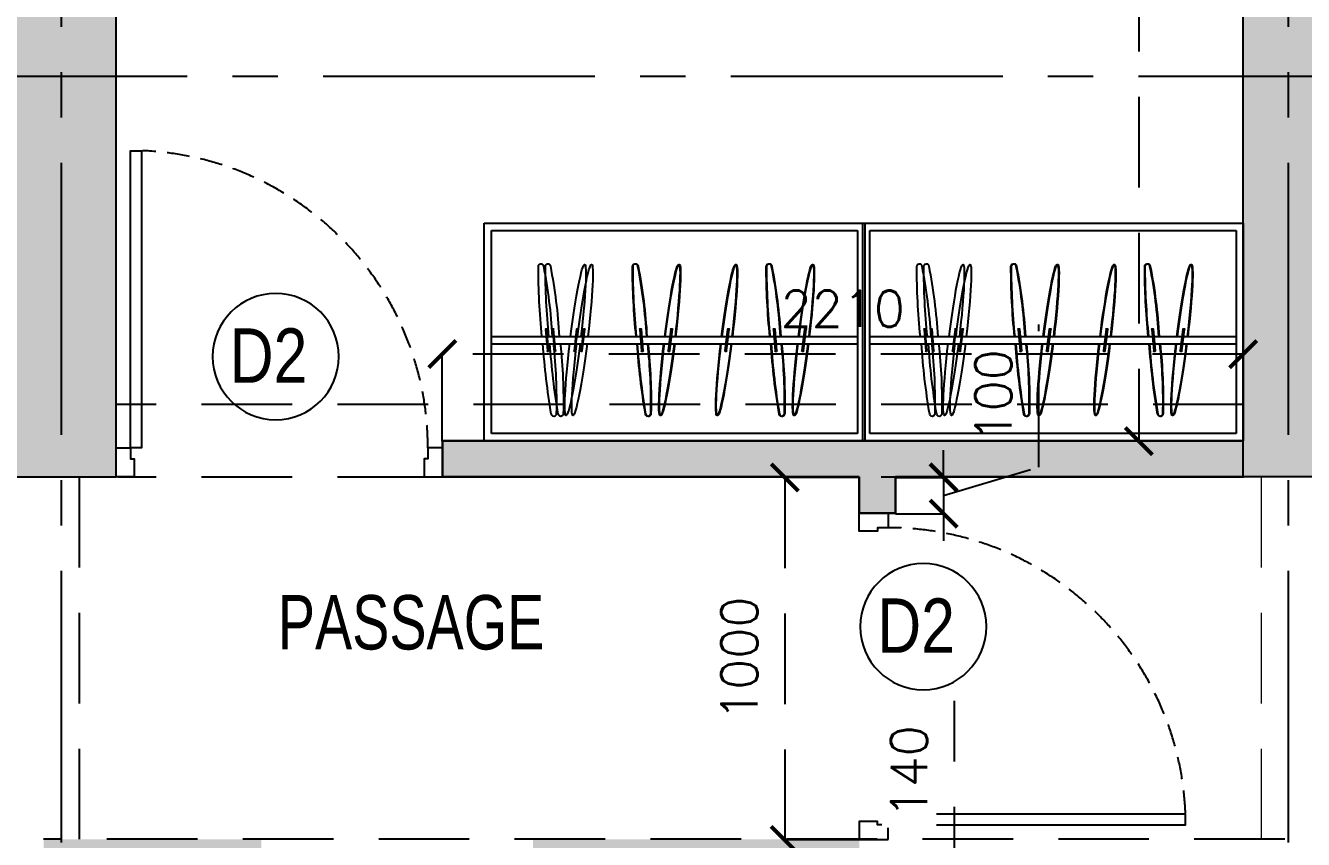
# Model space of a CAD drawing. Header units: millimetres. Extents: x 1167879 to 1231451, y -5731814 to -5645217.
# Drawn here: x 1209803 to 1213328, y -5706300 to -5704055 of the extents above; entities that cross this region are included whole.
import ezdxf
from ezdxf.enums import TextEntityAlignment as Align

# ---------------------------------------------------------------- set-up
doc = ezdxf.new("R2010")
doc.units = ezdxf.units.MM
doc.header["$LTSCALE"] = 1000
doc.header["$MEASUREMENT"] = 0
for name, pattern in [('2BHK-A - BACK$0$AUDIT_D_120904163729-0', [0]), ('2BHK-A - BACK$0$HIDDEN', [0.375, 0.25, -0.125]), ('AUDIT_D_120904163729-0', [0]), ('T8(T9 IS SIMILAR) - DIMENSION & TEXTING$0$HIDDEN', [0.375, 0.25, -0.125]), ('T8(T9 IS SIMILAR)$0$$0$HIDDEN', [0.375, 0.25, -0.125]), ('T8(T9 IS SIMILAR)$0$HIDDEN', [0.375, 0.25, -0.125]), ('T8_REFUGE COLUMNS$0$CENTER2', [1.125, 0.75, -0.125, 0.125, -0.125])]:
    doc.linetypes.add(name, pattern=pattern)
doc.layers.get('0').update_dxf_attribs({"linetype": 'AUDIT_D_120904163729-0'})
for name, color, linetype in [('2BHK-A - BACK$0$2BHK-A - FRONT$0$a-furniture', 8, 'Continuous'), ('2BHK-A - BACK$0$A-DOOR-FULL', 2, 'Continuous'), ('2BHK-A - BACK$0$A-HATCH -160', 251, '2BHK-A - BACK$0$AUDIT_D_120904163729-0'), ('T8(T9 IS SIMILAR) - DIMENSION & TEXTING$0$A-DIMENSIONS', 2, 'T8(T9 IS SIMILAR) - DIMENSION & TEXTING$0$HIDDEN'), ('T8(T9 IS SIMILAR) - DIMENSION & TEXTING$0$a-window-no', 125, 'Continuous'), ('T8(T9 IS SIMILAR)$0$$6$a-beam 2', 50, 'Continuous'), ('T8(T9 IS SIMILAR)$0$S-BEAM', 20, 'T8(T9 IS SIMILAR)$0$$0$HIDDEN'), ('T8_REFUGE COLUMNS$0$A-CENTERLINE', 193, 'T8_REFUGE COLUMNS$0$CENTER2'), ('T8_REFUGE COLUMNS$0$A-RCC COLS', 3, 'Continuous'), ('T8_TYPICAL COLUMNS$0$A-RCC COLS', 3, 'Continuous')]:
    doc.layers.add(name, color=color, linetype=linetype)
for name, color, linetype, lineweight in [('2BHK-A - BACK$0$A-WALL- 160', 6, 'Continuous', 30), ('T8(T9 IS SIMILAR) - DIMENSION & TEXTING$0$a-Text', 4, 'Continuous', 0), ('T8(T9 IS SIMILAR)$0$D&W', 8, 'Continuous', 25), ('T8(T9 IS SIMILAR)$0$SCPL BEAM', 191, 'T8(T9 IS SIMILAR)$0$$0$HIDDEN', 13)]:
    doc.layers.add(name, color=color, linetype=linetype, lineweight=lineweight)
doc.layers.add('T8_REFUGE COLUMNS$0$COL-HATCH', color=7, linetype='Continuous', lineweight=25, true_color=0xa3a3a3)
doc.styles.add('T8(T9 IS SIMILAR) - DIMENSION & TEXTING$0$ARIAL ARROW', font='swisscl.ttf')
doc.styles.add('T8(T9 IS SIMILAR) - DIMENSION & TEXTING$0$LODHA STANDERD', font='sanss___.ttf')
doc.styles.add('T8(T9 IS SIMILAR) - DIMENSION & TEXTING$0$Romans 1', font='romans.shx', dxfattribs={"height": 100})
doc.dimstyles.new('T8(T9 IS SIMILAR) - DIMENSION & TEXTING$0$ALPINE S', dxfattribs={"dimscale": 0, "dimtxt": 100, "dimasz": 75, "dimexe": 0, "dimexo": 0, "dimgap": 75, "dimtad": 1, "dimdec": 0, "dimzin": 0, "dimdsep": 46, "dimtxsty": 'T8(T9 IS SIMILAR) - DIMENSION & TEXTING$0$Romans 1', "dimblk": 'T8(T9 IS SIMILAR) - DIMENSION & TEXTING$0$_ArchTick', "dimcen": 0.09, "dimclrd": 256, "dimclre": 256, "dimclrt": 7, "dimadec": 0, "dimazin": 0, "dimtfac": 1, "dimtdec": 0, "dimtofl": 0, "dimtmove": 1, "dimatfit": 0, "dimldrblk": 'T8(T9 IS SIMILAR) - DIMENSION & TEXTING$0$_Open90', "dimfxl": 1, "dimtolj": 1, "dimtzin": 0, "dimarcsym": 0})

# ---------------------------------------------------------------- blocks, each defined once
blk = doc.blocks.new('T8(T9 IS SIMILAR) - DIMENSION & TEXTING$0$WINDOW TAG')
at = {"layer": 'T8(T9 IS SIMILAR) - DIMENSION & TEXTING$0$a-window-no'}
blk.add_circle((0, 0), 174.1, dxfattribs=at)
at = {"layer": 'T8(T9 IS SIMILAR) - DIMENSION & TEXTING$0$a-window-no', "style": 'T8(T9 IS SIMILAR) - DIMENSION & TEXTING$0$LODHA STANDERD'}
blk.add_attdef('WINDOW', text='', height=150, dxfattribs=at).set_placement((11.3, 2.8), align=Align.MIDDLE_CENTER)
blk = doc.blocks.new('T8(T9 IS SIMILAR) - DIMENSION & TEXTING$0$_ArchTick')
at = {"color": 0, "linetype": 'ByBlock', "const_width": 0.15}
blk.add_lwpolyline([(-0.5, -0.5), (0.5, 0.5)], dxfattribs=at)
blk = doc.blocks.new('*D418')
at = {"layer": 'T8(T9 IS SIMILAR) - DIMENSION & TEXTING$0$A-DIMENSIONS', "linetype": 'T8(T9 IS SIMILAR) - DIMENSION & TEXTING$0$HIDDEN', "lineweight": -2, "transparency": 16777216}
for p, q in [((1212102.3, -5705301.3), (1211897, -5705301.3)), ((1212102.3, -5706301.3), (1211897, -5706301.3))]:
    blk.add_line(p, q, dxfattribs=at)
at = {"layer": 'T8(T9 IS SIMILAR) - DIMENSION & TEXTING$0$A-DIMENSIONS', "lineweight": -2, "transparency": 16777216}
blk.add_line((1211897, -5705301.3), (1211897, -5706301.3), dxfattribs=at)
at = {"layer": 'T8(T9 IS SIMILAR) - DIMENSION & TEXTING$0$A-DIMENSIONS', "linetype": 'ByBlock', "lineweight": -2, "transparency": 16777216, "xscale": 75, "yscale": 75, "zscale": 75}
for p, rotation in [((1211897, -5705301.3), 90), ((1211897, -5706301.3), 270)]:
    blk.add_blockref('T8(T9 IS SIMILAR) - DIMENSION & TEXTING$0$_ArchTick', p, dxfattribs=dict(at, rotation=rotation))
at = {"layer": 'T8(T9 IS SIMILAR) - DIMENSION & TEXTING$0$A-DIMENSIONS', "color": 7, "linetype": 'ByBlock', "transparency": 16777216, "insert": (1211772, -5705801.3), "char_height": 100, "attachment_point": 5, "rotation": 90, "style": 'T8(T9 IS SIMILAR) - DIMENSION & TEXTING$0$Romans 1'}
blk.add_mtext('\\A1;1000', dxfattribs=at)
blk = doc.blocks.new('T8(T9 IS SIMILAR) - DIMENSION & TEXTING$0$_Open90')
at = {"color": 0, "linetype": 'ByBlock', "lineweight": -2}
for p, q in [((-0.5, 0.5), (0, 0)), ((0, 0), (-1, 0)), ((0, 0), (-0.5, -0.5))]:
    blk.add_line(p, q, dxfattribs=at)
blk = doc.blocks.new('*D419')
at = {"layer": 'T8(T9 IS SIMILAR) - DIMENSION & TEXTING$0$A-DIMENSIONS', "lineweight": -2, "transparency": 16777216}
for p, q in [((1212597.7, -5705272.6), (1212597.7, -5704879.7)), ((1212335.2, -5705301.3), (1212335.2, -5705226.3)), ((1212335.2, -5705351.3), (1212597.7, -5705272.6)), ((1212335.2, -5705301.3), (1212335.2, -5705401.3)), ((1212335.2, -5705401.3), (1212335.2, -5705476.3))]:
    blk.add_line(p, q, dxfattribs=at)
at = {"layer": 'T8(T9 IS SIMILAR) - DIMENSION & TEXTING$0$A-DIMENSIONS', "linetype": 'T8(T9 IS SIMILAR) - DIMENSION & TEXTING$0$HIDDEN', "lineweight": -2, "transparency": 16777216}
for p, q in [((1212202.3, -5705301.3), (1212335.2, -5705301.3)), ((1212202.3, -5705401.3), (1212335.2, -5705401.3))]:
    blk.add_line(p, q, dxfattribs=at)
at = {"layer": 'T8(T9 IS SIMILAR) - DIMENSION & TEXTING$0$A-DIMENSIONS', "linetype": 'ByBlock', "lineweight": -2, "transparency": 16777216, "xscale": 75, "yscale": 75, "zscale": 75}
for p, rotation in [((1212335.2, -5705301.3), 270), ((1212335.2, -5705401.3), 90)]:
    blk.add_blockref('T8(T9 IS SIMILAR) - DIMENSION & TEXTING$0$_ArchTick', p, dxfattribs=dict(at, rotation=rotation))
at = {"layer": 'T8(T9 IS SIMILAR) - DIMENSION & TEXTING$0$A-DIMENSIONS', "color": 7, "linetype": 'ByBlock', "transparency": 16777216, "insert": (1212472.7, -5705076.1), "char_height": 100, "attachment_point": 5, "rotation": 90, "style": 'T8(T9 IS SIMILAR) - DIMENSION & TEXTING$0$Romans 1'}
blk.add_mtext('\\A1;100', dxfattribs=at)
blk = doc.blocks.new('*D420')
at = {"layer": 'T8(T9 IS SIMILAR) - DIMENSION & TEXTING$0$A-DIMENSIONS', "linetype": 'T8(T9 IS SIMILAR) - DIMENSION & TEXTING$0$HIDDEN', "lineweight": -2, "transparency": 16777216}
for p, q in [((1210952.2, -5705201.3), (1210952.2, -5704961)), ((1213161.8, -5705201.3), (1213161.8, -5704961))]:
    blk.add_line(p, q, dxfattribs=at)
at = {"layer": 'T8(T9 IS SIMILAR) - DIMENSION & TEXTING$0$A-DIMENSIONS', "lineweight": -2, "transparency": 16777216}
blk.add_line((1213161.8, -5704961), (1210952.2, -5704961), dxfattribs=at)
at = {"layer": 'T8(T9 IS SIMILAR) - DIMENSION & TEXTING$0$A-DIMENSIONS', "linetype": 'ByBlock', "lineweight": -2, "transparency": 16777216, "xscale": 75, "yscale": 75, "zscale": 75, "rotation": 180}
blk.add_blockref('T8(T9 IS SIMILAR) - DIMENSION & TEXTING$0$_ArchTick', (1210952.2, -5704961), dxfattribs=at)
at = {"layer": 'T8(T9 IS SIMILAR) - DIMENSION & TEXTING$0$A-DIMENSIONS', "linetype": 'ByBlock', "lineweight": -2, "transparency": 16777216, "xscale": 75, "yscale": 75, "zscale": 75}
blk.add_blockref('T8(T9 IS SIMILAR) - DIMENSION & TEXTING$0$_ArchTick', (1213161.8, -5704961), dxfattribs=at)
at = {"layer": 'T8(T9 IS SIMILAR) - DIMENSION & TEXTING$0$A-DIMENSIONS', "color": 7, "linetype": 'ByBlock', "transparency": 16777216, "insert": (1212057, -5704836), "char_height": 100, "attachment_point": 5, "style": 'T8(T9 IS SIMILAR) - DIMENSION & TEXTING$0$Romans 1'}
blk.add_mtext('\\A1;2210', dxfattribs=at)
blk = doc.blocks.new('*D423')
at = {"layer": 'T8(T9 IS SIMILAR) - DIMENSION & TEXTING$0$A-DIMENSIONS', "linetype": 'T8(T9 IS SIMILAR) - DIMENSION & TEXTING$0$HIDDEN', "lineweight": -2, "transparency": 16777216}
for p, q in [((1213016.9, -5701251.3), (1212874.1, -5701251.3)), ((1213016.9, -5705201.3), (1212874.1, -5705201.3))]:
    blk.add_line(p, q, dxfattribs=at)
at = {"layer": 'T8(T9 IS SIMILAR) - DIMENSION & TEXTING$0$A-DIMENSIONS', "lineweight": -2, "transparency": 16777216}
blk.add_line((1212874.1, -5701251.3), (1212874.1, -5705201.3), dxfattribs=at)
at = {"layer": 'T8(T9 IS SIMILAR) - DIMENSION & TEXTING$0$A-DIMENSIONS', "linetype": 'ByBlock', "lineweight": -2, "transparency": 16777216, "xscale": 75, "yscale": 75, "zscale": 75}
for p, rotation in [((1212874.1, -5701251.3), 90), ((1212874.1, -5705201.3), 270)]:
    blk.add_blockref('T8(T9 IS SIMILAR) - DIMENSION & TEXTING$0$_ArchTick', p, dxfattribs=dict(at, rotation=rotation))
at = {"layer": 'T8(T9 IS SIMILAR) - DIMENSION & TEXTING$0$A-DIMENSIONS', "color": 7, "linetype": 'ByBlock', "transparency": 16777216, "insert": (1212749.1, -5703226.3), "char_height": 100, "attachment_point": 5, "rotation": 90, "style": 'T8(T9 IS SIMILAR) - DIMENSION & TEXTING$0$Romans 1'}
blk.add_mtext('\\A1;3950', dxfattribs=at)
blk = doc.blocks.new('*D256')
at = {"layer": 'T8(T9 IS SIMILAR) - DIMENSION & TEXTING$0$A-DIMENSIONS', "lineweight": -2, "transparency": 16777216}
for p, q in [((1212365.1, -5706459.9), (1212365.1, -5705917)), ((1212365.1, -5706599.9), (1212365.1, -5706674.9))]:
    blk.add_line(p, q, dxfattribs=at)
at = {"layer": 'T8(T9 IS SIMILAR) - DIMENSION & TEXTING$0$A-DIMENSIONS', "linetype": 'T8(T9 IS SIMILAR) - DIMENSION & TEXTING$0$HIDDEN', "lineweight": -2, "transparency": 16777216}
for p, q in [((1212262.5, -5706459.9), (1212365.1, -5706459.9)), ((1212262.5, -5706599.9), (1212365.1, -5706599.9))]:
    blk.add_line(p, q, dxfattribs=at)
at = {"layer": 'T8(T9 IS SIMILAR) - DIMENSION & TEXTING$0$A-DIMENSIONS', "linetype": 'ByBlock', "lineweight": -2, "transparency": 16777216, "xscale": 75, "yscale": 75, "zscale": 75}
for p, rotation in [((1212365.1, -5706459.9), 270), ((1212365.1, -5706599.9), 90)]:
    blk.add_blockref('T8(T9 IS SIMILAR) - DIMENSION & TEXTING$0$_ArchTick', p, dxfattribs=dict(at, rotation=rotation))
at = {"layer": 'T8(T9 IS SIMILAR) - DIMENSION & TEXTING$0$A-DIMENSIONS', "color": 7, "linetype": 'ByBlock', "transparency": 16777216, "insert": (1212240.1, -5706113.4), "char_height": 100, "attachment_point": 5, "rotation": 90, "style": 'T8(T9 IS SIMILAR) - DIMENSION & TEXTING$0$Romans 1', "bg_fill": 3, "box_fill_scale": 1.25, "bg_fill_color": 256, "bg_fill_true_color": 13158600, "bg_fill_transparency": 0}
blk.add_mtext('\\A1;140', dxfattribs=at)
blk = doc.blocks.new('T8_REFUGE COLUMNS')
at = {"layer": 'T8_REFUGE COLUMNS$0$COL-HATCH', "linetype": 'ByBlock'}
h = blk.add_hatch(color=256, dxfattribs=at)
h.dxf.hatch_style = 1
h.paths.add_polyline_path([(1210052.1, -5701089.9), (1209752.1, -5701089.9), (1209752.1, -5705299.9), (1210052.1, -5705299.9)])
h = blk.add_hatch(color=256, dxfattribs=at)
h.dxf.hatch_style = 1
h.paths.add_polyline_path([(1213162.1, -5701089.9), (1213412.1, -5701089.9), (1213412.1, -5705299.9), (1213162.1, -5705299.9)])
at = {"layer": 'T8_REFUGE COLUMNS$0$A-CENTERLINE'}
for p, q in [((1209902.1, -5728808.5), (1209902.1, -5698573.6)), ((1213287.1, -5728808.5), (1213287.1, -5698573.6)), ((1218123.2, -5704194.9), (1182156.9, -5704194.9))]:
    blk.add_line(p, q, dxfattribs=at)
at = {"layer": 'T8_REFUGE COLUMNS$0$A-RCC COLS', "linetype": 'ByBlock'}
for points in [[(1210052.1, -5701089.9), (1209752.1, -5701089.9), (1209752.1, -5705299.9), (1210052.1, -5705299.9)], [(1213162.1, -5701089.9), (1213412.1, -5701089.9), (1213412.1, -5705299.9), (1213162.1, -5705299.9)]]:
    blk.add_lwpolyline(points, close=True, dxfattribs=at)
blk = doc.blocks.new('T8_TYPICAL COLUMNS')
at = {"layer": 'T8_TYPICAL COLUMNS$0$A-RCC COLS', "linetype": 'ByBlock'}
blk.add_blockref('T8_REFUGE COLUMNS', (0, 0), dxfattribs=at)
blk = doc.blocks.new('*U674')
for points in [[(0, 0), (0, 820), (-30, 820), (-30, 0)], [(-860, 0), (-820, 0), (-820, -30), (-810, -30), (-810, -80), (-860, -80)], [(40, 0), (0, 0), (0, -30), (-10, -30), (-10, -80), (40, -80)]]:
    blk.add_lwpolyline(points, close=True)
at = {"color": 0, "linetype": 'ByBlock', "ltscale": 0.25}
blk.add_arc((1.2, -0.5), 821.2, 92.373, 179.9653, dxfattribs=at)
blk = doc.blocks.new('*U672')
for points in [[(0, 0), (0, 820), (30, 820), (30, 0)], [(-40, 0), (0, 0), (0, -30), (10, -30), (10, -80), (-40, -80)], [(860, 0), (820, 0), (820, -30), (810, -30), (810, -80), (860, -80)]]:
    blk.add_lwpolyline(points, close=True)
at = {"color": 0, "linetype": 'ByBlock', "ltscale": 0.25}
blk.add_arc((-1.2, -0.5), 821.2, 0.0347, 87.627, dxfattribs=at)
blk = doc.blocks.new('2BHK-A - BACK$0$2BHK-A - FRONT$0$A$C6E931037')
at = {"color": 0, "linetype": 'ByBlock'}
for p, q in [((1050, 600), (0, 600)), ((0, 600), (0, 0)), ((1050, 0), (1050, 600)), ((1030, 580), (20, 580)), ((20, 580), (20, 20)), ((1030, 20), (1030, 580)), ((1029, 287.5), (19, 287.5)), ((169.2, 247.5), (161.9, 307.1)), ((170.8, 247.5), (163.5, 307.1)), ((164.9, 307.5), (172.2, 247.9)), ((166.5, 307.5), (173.8, 247.9)), ((242.4, 247.6), (247.7, 307.4)), ((244, 247.6), (249.2, 307.4)), ((250.7, 307.1), (245.4, 247.4)), ((252.2, 307.1), (247, 247.4)), ((381.4, 247.5), (374, 307.1)), ((374, 307.1), (374, 307.1)), ((382.9, 247.5), (375.6, 307.1)), ((375.6, 307.1), (375.6, 307.1)), ((377, 307.5), (377, 307.5)), ((377, 307.5), (384.3, 247.9)), ((378.6, 307.5), (378.6, 307.5)), ((378.6, 307.5), (385.9, 247.9)), ((538.2, 247.5), (530.9, 307.1)), ((539.8, 247.5), (532.4, 307.1)), ((533.9, 307.5), (541.2, 247.9)), ((535.4, 307.5), (542.7, 247.9)), ((611.4, 247.6), (616.6, 307.4)), ((612.9, 247.6), (618.2, 307.4)), ((619.6, 307.1), (614.4, 247.4)), ((621.2, 307.1), (615.9, 247.4)), ((780.2, 247.5), (772.9, 307.1)), ((775.8, 307.5), (783.1, 247.9)), ((799.4, 247.5), (792.1, 307.1)), ((795.1, 307.5), (802.4, 247.9)), ((853.4, 247.6), (858.6, 307.4)), ((861.6, 307.1), (856.3, 247.4)), ((872.6, 247.6), (877.8, 307.4)), ((880.8, 307.1), (875.6, 247.4)), ((1030, 267.5), (20, 267.5)), ((381.4, 247.5), (381.4, 247.5)), ((382.9, 247.5), (382.9, 247.5)), ((384.3, 247.9), (384.3, 247.9)), ((385.9, 247.9), (385.9, 247.9)), ((0, 0), (1050, 0)), ((20, 20), (1030, 20))]:
    blk.add_line(p, q, dxfattribs=at)
for centre, radius, start, end in [((1679.1, 203.5), 1449.3, 168.9432, 176.6792), ((1680.7, 203.5), 1449.3, 168.9432, 176.6792), ((263.6, 481.1), 6.91, 353.3258, 176.6742), ((265.2, 481.1), 6.91, 353.3258, 176.6742), ((-1659.6, 483.1), 1930.1, 354.1834, 359.9166), ((-1658.1, 483.1), 1930.1, 354.1834, 359.9166), ((2048.1, 203.5), 1449.3, 168.9432, 176.6792), ((2049.6, 203.5), 1449.3, 168.9432, 176.6792), ((632.6, 481.1), 6.91, 353.3258, 176.6742), ((634.1, 481.1), 6.91, 353.3258, 176.6742), ((-1290.6, 483.1), 1930.1, 354.1834, 359.9166), ((-1289.1, 483.1), 1930.1, 354.1834, 359.9166), ((2290, 203.5), 1449.3, 168.9432, 176.6792), ((2309.3, 203.5), 1449.3, 168.9432, 176.6792), ((874.5, 481.1), 6.91, 353.3258, 176.6742), ((-1048.7, 483.1), 1930.1, 354.1834, 359.9166), ((893.8, 481.1), 6.91, 353.3258, 176.6742), ((-1029.4, 483.1), 1930.1, 354.1834, 359.9166), ((163.4, 307.3), 1.5, 7, 187), ((165, 307.3), 1.5, 7, 187), ((249.2, 307.3), 1.5, 355, 175), ((250.7, 307.3), 1.5, 355, 175), ((375.5, 307.3), 1.5, 7, 187), ((377.1, 307.3), 1.5, 7, 187), ((532.4, 307.3), 1.5, 7, 187), ((533.9, 307.3), 1.5, 7, 187), ((618.1, 307.3), 1.5, 355, 175), ((619.7, 307.3), 1.5, 355, 175), ((774.3, 307.3), 1.5, 7, 187), ((793.6, 307.3), 1.5, 7, 187), ((860.1, 307.3), 1.5, 355, 175), ((879.3, 307.3), 1.5, 355, 175), ((170.7, 247.7), 1.5, 187, 7), ((172.3, 247.7), 1.5, 187, 7), ((1671.5, 107.8), 1450.8, 173.6789, 181.3108), ((1673.1, 107.8), 1450.8, 173.6789, 181.3108), ((-1666, 397), 1928.2, 350.3383, 356.1495), ((-1664.5, 397), 1928.2, 350.3383, 356.1495), ((243.9, 247.5), 1.5, 175, 355), ((245.5, 247.5), 1.5, 175, 355), ((382.8, 247.7), 1.5, 187, 7), ((384.4, 247.7), 1.5, 187, 7), ((539.7, 247.7), 1.5, 187, 7), ((541.2, 247.7), 1.5, 187, 7), ((2040.5, 107.8), 1450.8, 173.6789, 181.3108), ((2042, 107.8), 1450.8, 173.6789, 181.3108), ((-1297, 397), 1928.2, 350.3383, 356.1495), ((-1295.5, 397), 1928.2, 350.3383, 356.1495), ((612.9, 247.5), 1.5, 175, 355), ((614.4, 247.5), 1.5, 175, 355), ((781.7, 247.7), 1.5, 187, 7), ((800.9, 247.7), 1.5, 187, 7), ((2282.4, 107.8), 1450.8, 173.6789, 181.3108), ((-1055.1, 397), 1928.2, 350.3383, 356.1495), ((2301.7, 107.8), 1450.8, 173.6789, 181.3108), ((854.8, 247.5), 1.5, 175, 355), ((-1035.8, 397), 1928.2, 350.3383, 356.1495), ((874.1, 247.5), 1.5, 175, 355), ((228, 73.8), 6.91, 173.3258, 356.6742), ((229.5, 73.8), 6.91, 173.3258, 356.6742), ((596.9, 73.8), 6.91, 173.3258, 356.6742), ((598.5, 73.8), 6.91, 173.3258, 356.6742), ((838.9, 73.8), 6.91, 173.3258, 356.6742), ((858.1, 73.8), 6.91, 173.3258, 356.6742)]:
    blk.add_arc(centre, radius, start, end, dxfattribs=at)
for centre, start_param, end_param in [((169.2, 272.7), -1.509644, 1.493508), ((170.7, 272.7), -1.509644, 1.493508), ((381.3, 272.7), -1.509644, 1.493508), ((382.8, 272.7), -1.509644, 1.493508), ((538.1, 272.7), -1.509644, 1.493508), ((539.7, 272.7), -1.509644, 1.493508), ((780.1, 272.7), -1.509644, 1.493508), ((799.3, 272.7), -1.509644, 1.493508), ((168, 282.7), 1.633749, 4.633301), ((169.5, 282.7), 1.633749, 4.633301), ((380.1, 282.7), 1.633749, 4.633301), ((381.6, 282.7), 1.633749, 4.633301), ((536.9, 282.7), 1.633749, 4.633301), ((538.5, 282.7), 1.633749, 4.633301), ((778.9, 282.7), 1.633749, 4.633301), ((798.1, 282.7), 1.633749, 4.633301)]:
    blk.add_ellipse(centre, major_axis=(-26.2, 213.6), ratio=0.065707, start_param=start_param, end_param=end_param, dxfattribs=at)
blk = doc.blocks.new('2BHK-A - BACK')
at = {"layer": '2BHK-A - BACK$0$A-HATCH -160', "linetype": 'ByBlock'}
h = blk.add_hatch(dxfattribs=at)
h.set_pattern_fill('ZIGZAG', color=256, scale=250)
h.set_pattern_definition([(9e-15, (-0.22, 0.45), (31.25, 31.25), [31.25, -31.25]), (90, (31.03, 0.45), (-31.25, 31.25), [31.25, -31.25])])
h.paths.add_polyline_path([(1196642.1, -5706299.9), (1198342.2, -5706299.9), (1198342.2, -5706399.9), (1196642.1, -5706399.9)])
h.paths.add_polyline_path([(1199382.6, -5705299.9), (1199382.6, -5705199.9), (1201592.2, -5705199.9), (1201592.2, -5705299.9), (1200442.1, -5705299.9), (1200442.1, -5705399.9), (1200342.1, -5705399.9), (1200342.1, -5705299.9)])
h.paths.add_polyline_path([(1200442.1, -5706399.9), (1201341.8, -5706399.9), (1201341.8, -5706299.9), (1200442.1, -5706299.9)])
h.paths.add_polyline_path([(1202091.8, -5706299.9), (1202691.8, -5706299.9), (1202691.8, -5706399.9), (1202091.8, -5706399.9)])
h.paths.add_polyline_path([(1204892.1, -5708749.5), (1204992.1, -5708749.5), (1204992.1, -5707999.9), (1204892.1, -5707999.9)])
h.paths.add_polyline_path([(1204892.1, -5709649.5), (1204992.1, -5709649.5), (1204992.1, -5710549.5), (1204892.1, -5710549.5)])
h.paths.add_polyline_path([(1200142, -5708600.5), (1200257, -5708600.5), (1200257.1, -5708700.5), (1200042, -5708700.5), (1200042, -5708099.9), (1200142, -5708099.9)])
h.paths.add_polyline_path([(1202792.1, -5701189.9), (1203427.1, -5701189.9), (1203427.1, -5701089.9), (1202792.1, -5701089.9)])
at = {"layer": '2BHK-A - BACK$0$A-WALL- 160', "linetype": 'ByBlock'}
for p, q in [((1199382.6, -5705199.9), (1201592.2, -5705199.9)), ((1201592.2, -5705299.9), (1201592.2, -5705199.9)), ((1199382.6, -5705299.9), (1200342.1, -5705299.9)), ((1200342.1, -5705399.9), (1200342.1, -5705299.9)), ((1200442.1, -5705299.9), (1201592.2, -5705299.9)), ((1200442.1, -5705299.9), (1200442.1, -5705399.9)), ((1200442.1, -5705399.9), (1200342.1, -5705399.9))]:
    blk.add_line(p, q, dxfattribs=at)
at = {"layer": '2BHK-A - BACK$0$2BHK-A - FRONT$0$a-furniture', "extrusion": (0.000159294, -0.000512155, 1)}
for p in [(1199382.6, -5705199, 3113), (1200426.6, -5705199, 3113.2)]:
    blk.add_blockref('2BHK-A - BACK$0$2BHK-A - FRONT$0$A$C6E931037', p, dxfattribs=at)
at = {"layer": '2BHK-A - BACK$0$A-DOOR-FULL', "linetype": '2BHK-A - BACK$0$HIDDEN', "xscale": -1}
blk.add_blockref('*U672', (1202452.2, -5705219.9), dxfattribs=at)
at = {"layer": '2BHK-A - BACK$0$A-DOOR-FULL', "linetype": '2BHK-A - BACK$0$HIDDEN', "xscale": -1, "rotation": 90}
blk.add_blockref('*U674', (1200362.1, -5706259.9), dxfattribs=at)
blk = doc.blocks.new('T8(T9 IS SIMILAR) - DIMENSION & TEXTING')
at = {"layer": 'T8(T9 IS SIMILAR) - DIMENSION & TEXTING$0$a-window-no'}
ref = blk.add_blockref('T8(T9 IS SIMILAR) - DIMENSION & TEXTING$0$WINDOW TAG', (1210492.7, -5704967.9), dxfattribs=dict(at, xscale=-1))
ref.add_attrib('WINDOW', 'D2', dxfattribs={"height": 150, "style": 'T8(T9 IS SIMILAR) - DIMENSION & TEXTING$0$LODHA STANDERD', "width": 0.8}).set_placement((1210472.8, -5704965.1), align=Align.MIDDLE_CENTER)
ref = blk.add_blockref('T8(T9 IS SIMILAR) - DIMENSION & TEXTING$0$WINDOW TAG', (1212279.2, -5705712.8), dxfattribs=dict(at, xscale=-1))
ref.add_attrib('WINDOW', 'D2', dxfattribs={"height": 150, "style": 'T8(T9 IS SIMILAR) - DIMENSION & TEXTING$0$LODHA STANDERD', "width": 0.8}).set_placement((1212259.3, -5705710), align=Align.MIDDLE_CENTER)
at = {"layer": 'T8(T9 IS SIMILAR) - DIMENSION & TEXTING$0$a-Text', "style": 'T8(T9 IS SIMILAR) - DIMENSION & TEXTING$0$ARIAL ARROW'}
blk.add_text('PASSAGE', height=150, dxfattribs=at).set_placement((1210498.6, -5705775.8))
at = {"layer": 'T8(T9 IS SIMILAR) - DIMENSION & TEXTING$0$A-DIMENSIONS', "linetype": 'ByBlock'}
for base, p1, p2, angle, picture, middle in [((1212874.1, -5705201.3), (1213016.9, -5701251.3), (1213016.9, -5705201.3), 270, '*D423', (1212749.1, -5703226.3)), ((1210952.2, -5704961), (1213161.8, -5705201.3), (1210952.2, -5705201.3), 180, '*D420', (1212057, -5704836)), ((1212335.2, -5705401.3), (1212202.3, -5705301.3), (1212202.3, -5705401.3), 270, '*D419', (1212472.7, -5705197.6)), ((1211897, -5706301.3), (1212102.3, -5705301.3), (1212102.3, -5706301.3), 270, '*D418', (1211772, -5705801.3))]:
    dim = blk.add_linear_dim(base=base, p1=p1, p2=p2, angle=angle, dimstyle='T8(T9 IS SIMILAR) - DIMENSION & TEXTING$0$ALPINE S', override={"dimscale": 1, "dimfxl": 5, "dimarcsym": 1}, dxfattribs=at)
    dim.commit()
    dim.dimension.update_dxf_attribs({"geometry": picture, "text_midpoint": middle})
dim = blk.add_linear_dim(base=(1212365.1, -5706459.9), p1=(1212262.5, -5706599.9), p2=(1212262.5, -5706459.9), angle=90, dimstyle='T8(T9 IS SIMILAR) - DIMENSION & TEXTING$0$ALPINE S', override={"dimscale": 1, "dimtmove": 0, "dimfxl": 5, "dimtfill": 1, "dimarcsym": 1}, dxfattribs=at)
dim.commit()
dim.dimension.update_dxf_attribs({"geometry": '*D256', "text_midpoint": (1212365.1, -5706113.4), "dimtype": 128})
blk = doc.blocks.new('T8(T9 IS SIMILAR)')
at = {"layer": 'T8(T9 IS SIMILAR)$0$D&W', "linetype": 'ByBlock'}
blk.add_blockref('T8_TYPICAL COLUMNS', (0, 0), dxfattribs=at)
at = {"layer": 'T8(T9 IS SIMILAR)$0$D&W', "linetype": 'ByBlock', "xscale": -1}
blk.add_blockref('2BHK-A - BACK', (2412544.6, 0), dxfattribs=at)
at = {"layer": 'T8(T9 IS SIMILAR)$0$$6$a-beam 2', "linetype": 'ByBlock'}
blk.add_blockref('T8(T9 IS SIMILAR) - DIMENSION & TEXTING', (0, 0), dxfattribs=at)
at = {"layer": 'T8(T9 IS SIMILAR)$0$S-BEAM'}
for p, q in [((1213163.3, -5705100.1), (1210052, -5705100.1)), ((1209951.7, -5706299.4, 0.1), (1209951.7, -5705300)), ((1213163.3, -5705300.1), (1210056.8, -5705300.1, -0.5)), ((1215901.8, -5706299.4), (1209852.1, -5706299.4))]:
    blk.add_line(p, q, dxfattribs=at)
at = {"layer": 'T8(T9 IS SIMILAR)$0$SCPL BEAM', "linetype": 'T8(T9 IS SIMILAR)$0$HIDDEN'}
blk.add_line((1213211.7, -5705300, -0.1), (1213211.7, -5706299.7, -0.1), dxfattribs=at)

msp = doc.modelspace()

# ---------------------------------------------------------------- block references
at = {"linetype": 'ByBlock'}
msp.add_blockref('T8(T9 IS SIMILAR) - DIMENSION & TEXTING', (0, 0), dxfattribs=at)

# ---------------------------------------------------------------- next in the draw order: block references
msp.add_blockref('T8(T9 IS SIMILAR)', (0, 0), dxfattribs=at)

doc.saveas('drawing.dxf')
